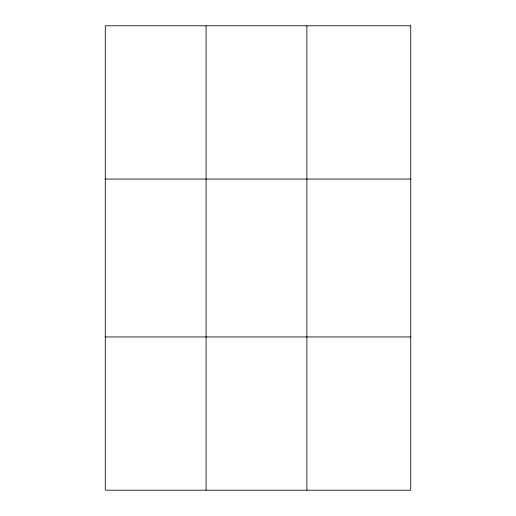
<?xml version="1.0" encoding="UTF-8"?>
<svg xmlns="http://www.w3.org/2000/svg" width="516" height="516" viewBox="0 0 516 516"><rect width="100%" height="100%" fill="white"/><g stroke="black" fill="none" stroke-linecap="round" stroke-linejoin="round"><path stroke-width="0.77" d="M206.071 25.8L206.071 490.2M306.878 25.8L306.878 490.2M105.264 179.052L410.736 179.052M105.264 336.948L410.736 336.948M410.736 25.8L410.736 490.2L105.264 490.2L105.264 25.8L410.736 25.8"/></g></svg>
